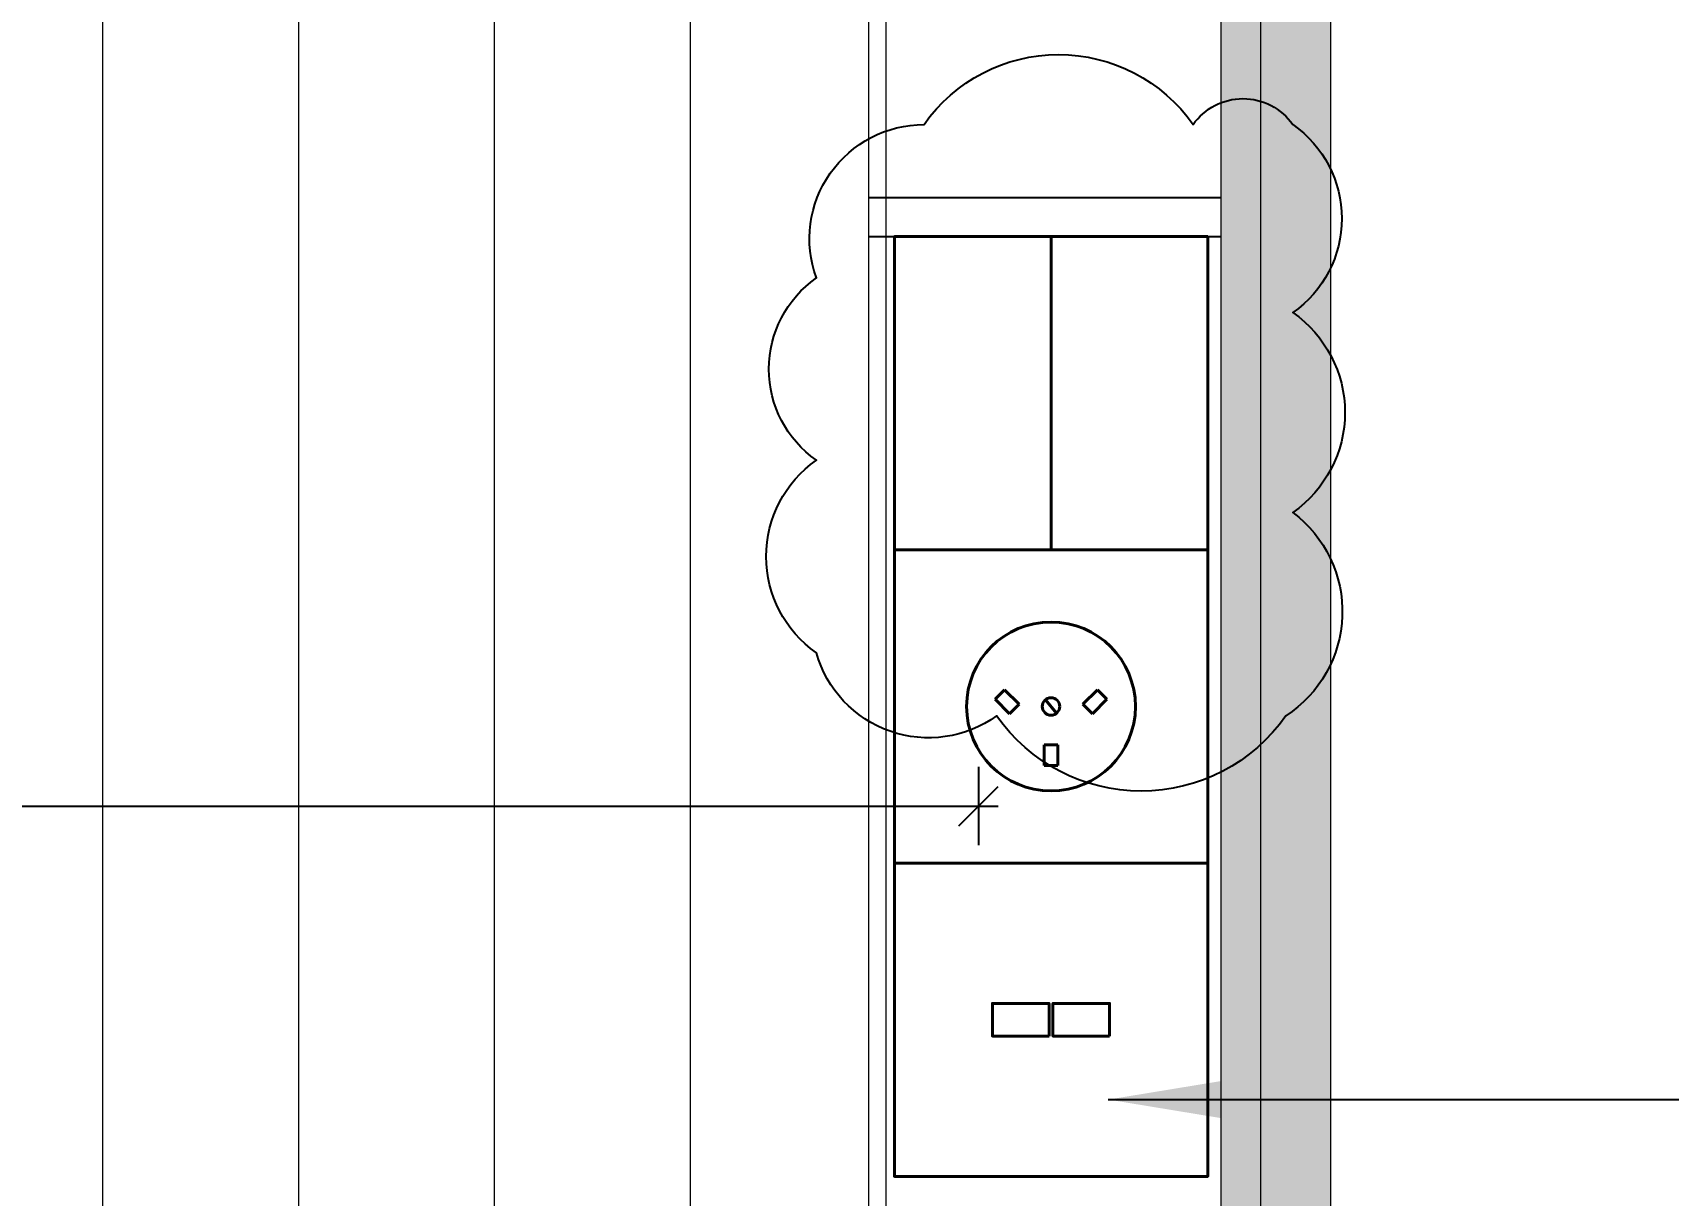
# Model space of a CAD drawing. Header units: millimetres. Extents: x 6676 to 14342, y 3639 to 5293.
# Drawn here: x 7675.87 to 7717.63, y 5169.82 to 5199.5 of the extents above; entities that cross this region are included whole.
import ezdxf

# ---------------------------------------------------------------- set-up
doc = ezdxf.new("R2010")
doc.units = ezdxf.units.MM
doc.layers.get('DEFPOINTS').update_dxf_attribs({"color": 254})
for name, color, linetype, lineweight in [('1 - A-dim-work', 8, 'Continuous', 9), ('1 - bed panels', 170, 'Continuous', 9), ('1 - plaster', 1, 'Continuous', 9)]:
    doc.layers.add(name, color=color, linetype=linetype, lineweight=lineweight)
doc.layers.add('A-dim-work', color=8, linetype='Continuous')
doc.styles.add('hebtovna', font='hebtovna', dxfattribs={"width": 0.7})
doc.styles.get("Standard").update_dxf_attribs({"font": 'arial.ttf'})
doc.dimstyles.new('Copy of gl-D10', dxfattribs={"dimtxt": 2, "dimasz": 1, "dimexe": 1, "dimexo": 1, "dimgap": 1, "dimtad": 0, "dimdec": 1, "dimzin": 0, "dimdsep": 46, "dimtxsty": 'hebtovna', "dimblk": 'OBLIQUE', "dimblk1": 'OBLIQUE', "dimblk2": 'OBLIQUE', "dimcen": 0, "dimdle": 0.5, "dimclrd": 256, "dimclre": 256, "dimclrt": 256, "dimadec": 0, "dimazin": 0, "dimtfac": 0.05, "dimtdec": 1, "dimtix": 1, "dimtmove": 2, "dimatfit": 0, "dimfxl": 1, "dimfxlon": 1, "dimtvp": 0.75, "dimtolj": 1, "dimtzin": 0, "dimarcsym": 0})
doc.dimstyles.new('D-50', dxfattribs={"dimtxt": 11, "dimasz": 0.5, "dimexe": 0.2, "dimexo": 0, "dimgap": 0.8, "dimtad": 0, "dimdec": 0, "dimdsep": 46, "dimtxsty": 'Standard', "dimblk": 'ar11', "dimcen": 20, "dimdle": 0.1, "dimse1": 1, "dimse2": 1, "dimclrt": 2, "dimadec": 0, "dimazin": 0, "dimtfac": 1, "dimtdec": 0, "dimtix": 1, "dimtmove": 2, "dimatfit": 3, "dimfxl": 1, "dimtvp": 1, "dimtolj": 1, "dimlwd": -1, "dimlwe": -1, "dimarcsym": 0})

# ---------------------------------------------------------------- blocks, each defined once
blk = doc.blocks.new('_Oblique')
at = {"color": 0, "linetype": 'ByBlock', "lineweight": -2}
blk.add_line((-0.5, -0.5), (0.5, 0.5), dxfattribs=at)
blk = doc.blocks.new('*D117')
at = {"layer": 'A-dim-work', "color": 6, "lineweight": -2, "transparency": 16777216}
for p, q in [((7489.014, 5180.754), (7489.014, 5178.754)), ((7700.015, 5180.754), (7700.015, 5178.754)), ((7488.514, 5179.754), (7700.515, 5179.754))]:
    blk.add_line(p, q, dxfattribs=at)
at = {"layer": 'DEFPOINTS', "color": 0, "transparency": 16777216}
for p in [(7489.014, 5182.042), (7700.015, 5182.041), (7700.015, 5179.754)]:
    blk.add_point(p, dxfattribs=at)
at = {"layer": 'A-dim-work', "color": 6, "lineweight": -2, "transparency": 16777216, "rotation": 180}
blk.add_blockref('_Oblique', (7489.014, 5179.754), dxfattribs=at)
at = {"layer": 'A-dim-work', "color": 6, "lineweight": -2, "transparency": 16777216}
blk.add_blockref('_Oblique', (7700.015, 5179.754), dxfattribs=at)
at = {"layer": 'A-dim-work', "color": 6, "transparency": 16777216, "insert": (7594.514, 5182.004), "char_height": 3, "attachment_point": 5, "style": 'hebtovna'}
blk.add_mtext('\\A1;211.0', dxfattribs=at)
blk = doc.blocks.new('bed2')
at = {"layer": '1 - bed panels', "true_color": 0xc2c2c2}
h = blk.add_hatch(dxfattribs=at)
h.set_pattern_fill('LINE', color=9, scale=1.575, angle=-90)
h.set_pattern_definition([(270, (-7409.23, -5166.2064), (5.000625, -2e-15), [])])
edge = h.paths.add_edge_path()
edge.add_line((-205.001, -102.998), (-210, -102.998))
edge.add_line((-210, -102.998), (-210.5, -0.7))
edge.add_line((-210.5, -0.7), (-0.5, -0.7))
edge.add_line((-0.5, -0.7), (0, -102.998))
edge.add_line((0, -102.998), (-4.999, -102.998))
edge.add_line((-4.999, -102.998), (-4.999, -87.433))
edge.add_arc((-7.2, -87.204), 2.213, 354.0588, 455.3939)
edge.add_line((-7.408, -85.001), (-161.499, -85.001))
edge.add_arc((-161.499, -83.001), 2, 270, 360)
edge.add_line((-159.499, -83.001), (-159.508, -77.644))
edge.add_arc((-162.506, -77.832), 3.004, 3.5866, 70.4088)
edge.add_line((-161.499, -75.001), (-197.499, -75.001))
edge.add_arc((-197.499, -77.001), 2, 90, 180)
edge.add_line((-199.499, -77.001), (-199.499, -83.001))
edge.add_arc((-197.499, -83.001), 2, 180, 270)
edge.add_line((-197.499, -85.001), (-203.001, -85.001))
edge.add_arc((-203.001, -87.001), 2, 90, 180)
edge.add_line((-205.001, -87.001), (-205.001, -102.998))
at = {"layer": '1 - plaster', "true_color": 0xe0a352}
blk.add_hatch(color=33, dxfattribs=at).paths.add_polyline_path([(-2.8, -11.019), (-2.8, -10.019), (7.2, -10.019), (7.2, -48.028), (-2.8, -48.028), (-2.8, -47.028), (6.2, -47.028), (6.2, -11.019)])
at = {"layer": '1 - plaster'}
blk.add_lwpolyline([(-2.8, -11.019), (-2.8, -10.019), (7.2, -10.019), (7.2, -48.028), (-2.8, -48.028), (-2.8, -47.028), (6.2, -47.028), (6.2, -11.019)], close=True, dxfattribs=at)
blk.add_lwpolyline([(-2.8, -47.028), (-2.8, -11.019)], dxfattribs=at)
blk = doc.blocks.new('sock')
at = {"layer": 'A-dim-work', "color": 6, "lineweight": 40, "ltscale": 20}
for p, q in [((-1.185, 4.428), (-1.428, 4.185)), ((-1.428, 4.185), (-1.058, 3.815)), ((-1.185, 4.428), (-0.815, 4.058)), ((0.815, 4.058), (1.185, 4.428)), ((1.058, 3.815), (1.428, 4.185)), ((1.428, 4.185), (1.185, 4.428)), ((-0.815, 4.058), (-1.058, 3.815)), ((0.141, 3.827), (-0.141, 4.173)), ((0.815, 4.058), (1.058, 3.815)), ((0.172, 3.019), (-0.172, 3.019)), ((-0.172, 3.019), (-0.172, 2.495)), ((0.172, 3.019), (0.172, 2.495)), ((0.172, 2.495), (-0.172, 2.495))]:
    blk.add_line(p, q, dxfattribs=at)
for points in [[(4, 8), (-4, 8), (-4, 0), (4, 0)], [(4, 0), (-4, 0), (-4, -8), (4, -8)], [(-0.05, -4.417), (-1.496, -4.417), (-1.496, -3.583), (-0.05, -3.583)], [(1.496, -4.417), (0.05, -4.417), (0.05, -3.583), (1.496, -3.583)]]:
    blk.add_lwpolyline(points, close=True, dxfattribs=at)
for radius in [2.156, 0.223]:
    blk.add_circle((0, 4), radius, dxfattribs=at)
blk = doc.blocks.new('ar11')
for p, q in [((0, 14.8866), (0, -14.8866)), ((-4.2426, -4.2426), (4.2426, 4.2426)), ((-12.4055, 0), (12.4055, 0))]:
    blk.add_line(p, q)
blk = doc.blocks.new('smart panel')
at = {"layer": 'A-dim-work', "color": 6, "lineweight": 40, "ltscale": 20}
blk.add_line((9798.626, 2482.361), (9798.626, 2474.361), dxfattribs=at)
blk.add_lwpolyline([(9794.626, 2482.361), (9802.626, 2482.361), (9802.626, 2474.361), (9794.626, 2474.361)], close=True, dxfattribs=at)

msp = doc.modelspace()

# ---------------------------------------------------------------- hatches: boundary and pattern name
at = {"layer": '1 - plaster', "true_color": 0xe0a352}
msp.add_hatch(color=33, dxfattribs=at).paths.add_polyline_path([(7709.014, 5222.361), (7707.214, 5222.361), (7707.214, 4968.361), (7709.014, 4968.361)])

# ---------------------------------------------------------------- linework, layer by layer
at = {"layer": '1 - plaster'}
msp.add_lwpolyline([(7709.014, 5223.361), (7707.214, 5223.361), (7707.214, 4966.361), (7709.014, 4966.361)], close=True, dxfattribs=at)
at = {"layer": 'A-dim-work'}
for p, q in [((7697.214, 5195.299), (7706.214, 5195.299)), ((7697.214, 5194.299), (7706.214, 5194.299))]:
    msp.add_line(p, q, dxfattribs=at)
at = {"layer": 'A-dim-work', "color": 2}
msp.add_lwpolyline([(7708.042, 5197.157, -0.520567), (7708.042, 5192.358, -0.520567), (7708.042, 5187.252, -0.520567), (7707.863, 5182.059, -0.520567), (7700.478, 5182.059, -0.520567), (7695.875, 5183.668, -0.520567), (7695.875, 5188.587, -0.520567), (7695.875, 5193.241, -0.520567), (7698.624, 5197.157, -0.520567), (7705.495, 5197.157, -0.520567)], format="xyb", close=True, dxfattribs=at)

# ---------------------------------------------------------------- block references
at = {"layer": '1 - A-dim-work', "xscale": -1}
msp.add_blockref('smart panel', (17500.494, 2711.938), dxfattribs=at)
at = {"layer": 'A-dim-work'}
for name, p in [('bed2', (7700.014, 5216.361)), ('sock', (7701.867, 5178.299))]:
    msp.add_blockref(name, p, dxfattribs=at)

# ---------------------------------------------------------------- dimensions: what is measured, and where the dimension line sits
dim = msp.add_linear_dim(base=(7700.015, 5179.754), p1=(7489.014, 5182.042), p2=(7700.015, 5182.041), dimstyle='Copy of gl-D10', override={"dimtxt": 3, "dimclrd": 6, "dimclre": 6, "dimclrt": 6}, dxfattribs=at)
dim.commit()
dim.dimension.update_dxf_attribs({"geometry": '*D117', "text_midpoint": (7594.514, 5182.004)})

# ---------------------------------------------------------------- leaders
at = {"layer": 'A-dim-work', "color": 6, "lineweight": 40, "ltscale": 20}
msp.add_leader([(7703.329, 5172.26), (7738.095, 5172.26), (7815.703, 5172.26)], dimstyle='D-50', override={"dimasz": 5, "dimfxl": 1.25, "dimfxlon": 1}, dxfattribs=at)

doc.saveas('drawing.dxf')
